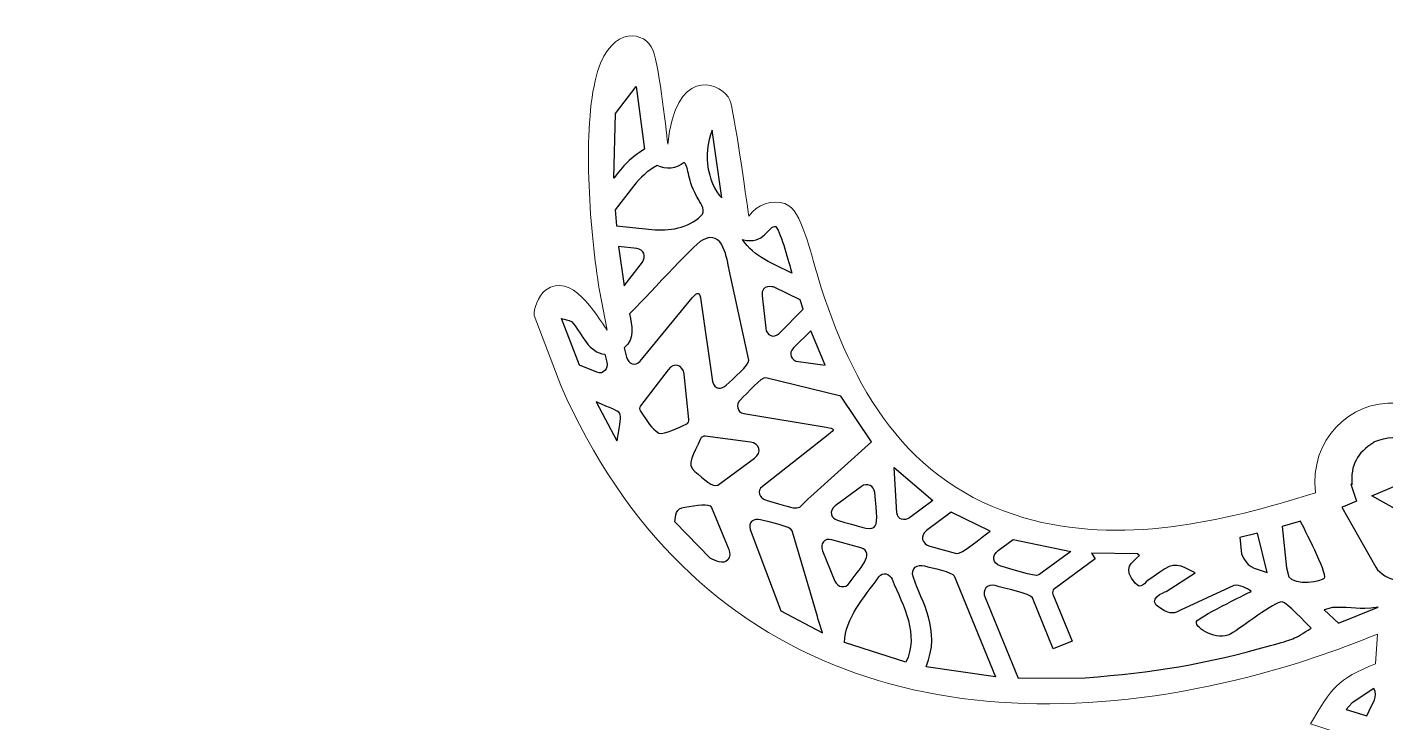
# Model space of a CAD drawing. Header units: centimetres. Extents: x -20 to -6.4, y 3.1 to 19.6.
# Drawn here: x -19.96 to -13.61, y 16.33 to 19.58 of the extents above; entities that cross this region are included whole.
import ezdxf

# ---------------------------------------------------------------- set-up
doc = ezdxf.new("R2010")
doc.units = ezdxf.units.CM
doc.header["$MEASUREMENT"] = 0
doc.layers.add('layer 1', color=7, linetype='Continuous')

msp = doc.modelspace()

# ---------------------------------------------------------------- linework, layer by layer
at = {"layer": 'layer 1', "color": 1, "lineweight": 9}
msp.add_open_spline([(-16.6372, 9.33466), (-16.8917, 9.57875), (-15.8594, 10.95794), (-15.84365, 10.96815), (-15.84365, 10.96815), (-15.84365, 10.96815), (-15.66168, 11.02669), (-15.66168, 11.02669), (-15.66168, 11.02669), (-14.97503, 11.28237), (-14.34317, 11.82591), (-13.88343, 12.38843), (-13.88343, 12.38843), (-13.70539, 12.60627), (-13.66276, 12.67584), (-13.36201, 12.69129), (-13.36201, 12.69129), (-13.16215, 12.70156), (-12.91121, 12.69092), (-12.69189, 12.69988), (-12.69189, 12.69988), (-12.2211, 12.71911), (-11.81925, 12.78065), (-11.40326, 13.00119), (-11.40326, 13.00119), (-11.40326, 13.00119), (-11.36113, 12.83589), (-11.36113, 12.83589), (-11.36113, 12.83589), (-11.18466, 12.89924), (-11.13487, 12.92668), (-10.97002, 13.03785), (-10.97002, 13.03785), (-10.80898, 13.14645), (-10.63168, 13.28639), (-10.47871, 13.4078), (-10.47871, 13.4078), (-10.37373, 13.34103), (-10.23522, 13.27119), (-10.115, 13.3671), (-10.115, 13.3671), (-10.02052, 13.44248), (-9.89948, 13.78597), (-9.8452, 13.91108), (-9.8452, 13.91108), (-9.77117, 14.08167), (-9.71157, 14.21591), (-9.60102, 14.36301), (-9.60102, 14.36301), (-9.49715, 14.13456), (-9.25132, 13.47704), (-9.62033, 13.33916), (-9.62033, 13.33916), (-9.62033, 13.33916), (-9.72407, 13.31056), (-9.72407, 13.31056), (-9.72407, 13.31056), (-9.72407, 13.31056), (-9.76021, 12.67255), (-9.76021, 12.67255), (-9.76021, 12.67255), (-9.57888, 12.69005), (-9.46102, 12.70468), (-9.30602, 12.81328), (-9.30602, 12.81328), (-8.86304, 13.12367), (-8.79593, 13.79696), (-8.83973, 14.28745), (-8.83973, 14.28745), (-8.88414, 14.78479), (-9.03637, 15.26624), (-9.22524, 15.72594), (-9.22524, 15.72594), (-9.25485, 15.798), (-9.3498, 15.8416), (-9.43915, 15.81849), (-9.43915, 15.81849), (-9.63312, 15.76832), (-9.86188, 15.44425), (-9.97138, 15.29305), (-9.97138, 15.29305), (-9.97138, 15.29305), (-10.07982, 15.3921), (-10.07982, 15.3921), (-10.07982, 15.3921), (-10.07982, 15.3921), (-9.9883, 15.39845), (-9.9883, 15.39845), (-9.9883, 15.39845), (-10.03646, 15.58745), (-10.05621, 15.63299), (-10.15134, 15.81644), (-10.15134, 15.81644), (-10.27769, 16.06006), (-10.49896, 16.1832), (-10.75654, 16.24412), (-10.75654, 16.24412), (-10.75654, 16.24412), (-11.02456, 16.29147), (-11.02456, 16.29147), (-11.02456, 16.29147), (-11.14422, 16.30677), (-11.1513, 16.30621), (-11.27779, 16.33938), (-11.27779, 16.33938), (-11.42765, 16.37868), (-11.5764, 16.42557), (-11.71643, 16.49222), (-11.71643, 16.49222), (-11.58764, 16.66313), (-11.62645, 16.81322), (-11.42104, 17.00673), (-11.42104, 17.00673), (-11.27279, 17.1464), (-11.18721, 17.20042), (-11.23433, 17.42858), (-11.23433, 17.42858), (-11.23433, 17.42858), (-11.28125, 17.72378), (-11.28125, 17.72378), (-11.28125, 17.72378), (-11.32441, 17.90642), (-11.44329, 17.96402), (-11.62526, 17.93273), (-11.62526, 17.93273), (-11.76343, 17.90896), (-11.88521, 17.80249), (-12.01914, 17.73171), (-12.01914, 17.73171), (-12.19409, 17.63925), (-12.36579, 17.58364), (-12.55342, 17.5249), (-12.55342, 17.5249), (-12.26075, 17.88243), (-11.9908, 18.31403), (-11.83277, 18.74992), (-11.83277, 18.74992), (-11.78506, 18.8815), (-11.65393, 19.25537), (-11.86162, 19.32987), (-11.86162, 19.32987), (-12.01035, 19.3832), (-12.12107, 19.17748), (-12.17985, 19.07226), (-12.17985, 19.07226), (-12.39262, 18.69138), (-12.55198, 18.33641), (-12.86181, 18.00914), (-12.86181, 18.00914), (-13.00071, 17.86242), (-13.11167, 17.77911), (-13.28322, 17.6768), (-13.28322, 17.6768), (-13.35659, 17.76237), (-13.4373, 17.81773), (-13.55612, 17.82399), (-13.55612, 17.82399), (-13.77679, 17.83563), (-13.96209, 17.65465), (-13.93555, 17.40521), (-13.93555, 17.40521), (-14.37042, 17.26683), (-14.84834, 17.15783), (-15.2995, 17.28844), (-15.2995, 17.28844), (-15.84988, 17.44777), (-16.10502, 17.89743), (-16.26247, 18.41263), (-16.26247, 18.41263), (-16.28689, 18.49254), (-16.33261, 18.70326), (-16.39846, 18.74768), (-16.39846, 18.74768), (-16.44736, 18.78066), (-16.52832, 18.76311), (-16.56993, 18.71947), (-16.56993, 18.71947), (-16.56993, 18.71947), (-16.58657, 18.69843), (-16.58657, 18.69843), (-16.58657, 18.69843), (-16.60002, 18.78449), (-16.65378, 19.19206), (-16.67576, 19.24246), (-16.67576, 19.24246), (-16.70915, 19.31904), (-16.90267, 19.4015), (-16.95702, 19.09695), (-16.95702, 19.09695), (-16.95702, 19.09695), (-16.96576, 19.03654), (-16.96576, 19.03654), (-16.96576, 19.03654), (-16.97583, 19.11513), (-17.0066, 19.43102), (-17.04281, 19.49165), (-17.04281, 19.49165), (-17.09041, 19.57136), (-17.24954, 19.58329), (-17.30565, 19.33225), (-17.30565, 19.33225), (-17.36433, 19.0697), (-17.32956, 18.61553), (-17.28533, 18.35175), (-17.28533, 18.35175), (-17.28533, 18.35175), (-17.24919, 18.16574), (-17.24919, 18.16574), (-17.24919, 18.16574), (-17.30124, 18.23922), (-17.41696, 18.44195), (-17.53761, 18.35298), (-17.53761, 18.35298), (-17.57412, 18.32605), (-17.59385, 18.26134), (-17.59135, 18.23484), (-17.59135, 18.23484), (-17.59135, 18.23484), (-17.46643, 17.90726), (-17.46643, 17.90726), (-17.46643, 17.90726), (-16.86414, 16.53369), (-15.60738, 16.19785), (-14.24471, 16.54411), (-14.24471, 16.54411), (-14.02737, 16.59934), (-13.85047, 16.66161), (-13.64389, 16.74421), (-13.64389, 16.74421), (-13.64389, 16.74421), (-13.65359, 16.60489), (-13.65359, 16.60489), (-13.65359, 16.60489), (-13.83561, 16.5323), (-13.85814, 16.49251), (-13.95784, 16.32455), (-13.95784, 16.32455), (-13.71888, 16.24311), (-13.56704, 16.18874), (-13.3169, 16.20023), (-13.3169, 16.20023), (-13.20305, 15.96763), (-12.83002, 15.67036), (-12.64121, 15.50719), (-12.64121, 15.50719), (-12.49134, 15.37767), (-12.24231, 15.17664), (-12.12528, 15.01422), (-12.12528, 15.01422), (-12.28004, 14.85764), (-12.67313, 14.7749), (-12.87474, 14.72736), (-12.87474, 14.72736), (-13.64406, 14.54596), (-14.58855, 14.37252), (-15.14757, 13.74212), (-15.14757, 13.74212), (-15.14757, 13.74212), (-15.22886, 13.64344), (-15.22886, 13.64344), (-15.22886, 13.64344), (-15.39193, 13.74867), (-15.62739, 13.90481), (-15.80137, 13.98001), (-15.80137, 13.98001), (-15.80137, 13.98001), (-15.89792, 14.01986), (-15.89792, 14.01986), (-15.89792, 14.01986), (-15.95386, 13.81005), (-16.00063, 13.60987), (-15.92797, 13.39165), (-15.92797, 13.39165), (-15.85576, 13.17483), (-15.6964, 13.03996), (-15.49442, 12.95028), (-15.49442, 12.95028), (-15.64179, 12.59634), (-15.62214, 11.87629), (-15.89432, 11.61155), (-15.89432, 11.61155), (-15.99493, 11.51368), (-16.10847, 11.50913), (-16.23823, 11.53917), (-16.23823, 11.53917), (-16.35559, 11.56636), (-16.45513, 11.4017), (-16.50929, 11.31735), (-16.50929, 11.31735), (-16.77318, 10.90638), (-17.01245, 10.45003), (-17.42027, 10.15958), (-17.42027, 10.15958), (-17.62591, 10.01313), (-17.76247, 9.98185), (-17.98329, 9.94225), (-17.98329, 9.94225), (-18.28987, 10.10098), (-18.59729, 10.27568), (-18.90466, 10.46599), (-18.90466, 10.46599), (-19.20207, 10.65102), (-19.59318, 10.55991), (-19.7782, 10.2625), (-19.7782, 10.2625), (-19.96323, 9.9651), (-19.87212, 9.57399), (-19.57471, 9.38896), (-19.57471, 9.38896), (-15.30037, 6.73541), (-11.02743, 6.79646), (-6.75578, 9.38648), (-6.75578, 9.38648), (-6.45701, 9.56739), (-6.36146, 9.95628), (-6.54237, 10.25506), (-6.54237, 10.25506), (-6.72327, 10.55384), (-7.11216, 10.64938), (-7.41094, 10.46848), (-7.41094, 10.46848), (-10.68667, 8.48324), (-13.61469, 8.25206), (-16.6372, 9.33466)], degree=3, knots=[0, 0, 0, 0, 0.0121951, 0.0121951, 0.0121951, 0.0121951, 0.0243902, 0.0243902, 0.0243902, 0.0243902, 0.0365854, 0.0365854, 0.0365854, 0.0365854, 0.0487805, 0.0487805, 0.0487805, 0.0487805, 0.0609756, 0.0609756, 0.0609756, 0.0609756, 0.0731707, 0.0731707, 0.0731707, 0.0731707, 0.0853659, 0.0853659, 0.0853659, 0.0853659, 0.097561, 0.097561, 0.097561, 0.097561, 0.1097561, 0.1097561, 0.1097561, 0.1097561, 0.1219512, 0.1219512, 0.1219512, 0.1219512, 0.1341463, 0.1341463, 0.1341463, 0.1341463, 0.1463415, 0.1463415, 0.1463415, 0.1463415, 0.1585366, 0.1585366, 0.1585366, 0.1585366, 0.1707317, 0.1707317, 0.1707317, 0.1707317, 0.1829268, 0.1829268, 0.1829268, 0.1829268, 0.195122, 0.195122, 0.195122, 0.195122, 0.2073171, 0.2073171, 0.2073171, 0.2073171, 0.2195122, 0.2195122, 0.2195122, 0.2195122, 0.2317073, 0.2317073, 0.2317073, 0.2317073, 0.2439024, 0.2439024, 0.2439024, 0.2439024, 0.2560976, 0.2560976, 0.2560976, 0.2560976, 0.2682927, 0.2682927, 0.2682927, 0.2682927, 0.2804878, 0.2804878, 0.2804878, 0.2804878, 0.2926829, 0.2926829, 0.2926829, 0.2926829, 0.304878, 0.304878, 0.304878, 0.304878, 0.3170732, 0.3170732, 0.3170732, 0.3170732, 0.3292683, 0.3292683, 0.3292683, 0.3292683, 0.3414634, 0.3414634, 0.3414634, 0.3414634, 0.3536585, 0.3536585, 0.3536585, 0.3536585, 0.3658537, 0.3658537, 0.3658537, 0.3658537, 0.3780488, 0.3780488, 0.3780488, 0.3780488, 0.3902439, 0.3902439, 0.3902439, 0.3902439, 0.402439, 0.402439, 0.402439, 0.402439, 0.4146341, 0.4146341, 0.4146341, 0.4146341, 0.4268293, 0.4268293, 0.4268293, 0.4268293, 0.4390244, 0.4390244, 0.4390244, 0.4390244, 0.4512195, 0.4512195, 0.4512195, 0.4512195, 0.4634146, 0.4634146, 0.4634146, 0.4634146, 0.4756098, 0.4756098, 0.4756098, 0.4756098, 0.4878049, 0.4878049, 0.4878049, 0.4878049, 0.5, 0.5, 0.5, 0.5, 0.5121951, 0.5121951, 0.5121951, 0.5121951, 0.5243902, 0.5243902, 0.5243902, 0.5243902, 0.5365854, 0.5365854, 0.5365854, 0.5365854, 0.5487805, 0.5487805, 0.5487805, 0.5487805, 0.5609756, 0.5609756, 0.5609756, 0.5609756, 0.5731707, 0.5731707, 0.5731707, 0.5731707, 0.5853659, 0.5853659, 0.5853659, 0.5853659, 0.597561, 0.597561, 0.597561, 0.597561, 0.6097561, 0.6097561, 0.6097561, 0.6097561, 0.6219512, 0.6219512, 0.6219512, 0.6219512, 0.6341463, 0.6341463, 0.6341463, 0.6341463, 0.6463415, 0.6463415, 0.6463415, 0.6463415, 0.6585366, 0.6585366, 0.6585366, 0.6585366, 0.6707317, 0.6707317, 0.6707317, 0.6707317, 0.6829268, 0.6829268, 0.6829268, 0.6829268, 0.695122, 0.695122, 0.695122, 0.695122, 0.7073171, 0.7073171, 0.7073171, 0.7073171, 0.7195122, 0.7195122, 0.7195122, 0.7195122, 0.7317073, 0.7317073, 0.7317073, 0.7317073, 0.7439024, 0.7439024, 0.7439024, 0.7439024, 0.7560976, 0.7560976, 0.7560976, 0.7560976, 0.7682927, 0.7682927, 0.7682927, 0.7682927, 0.7804878, 0.7804878, 0.7804878, 0.7804878, 0.7926829, 0.7926829, 0.7926829, 0.7926829, 0.804878, 0.804878, 0.804878, 0.804878, 0.8170732, 0.8170732, 0.8170732, 0.8170732, 0.8292683, 0.8292683, 0.8292683, 0.8292683, 0.8414634, 0.8414634, 0.8414634, 0.8414634, 0.8536585, 0.8536585, 0.8536585, 0.8536585, 0.8658537, 0.8658537, 0.8658537, 0.8658537, 0.8780488, 0.8780488, 0.8780488, 0.8780488, 0.8902439, 0.8902439, 0.8902439, 0.8902439, 0.902439, 0.902439, 0.902439, 0.902439, 0.9146341, 0.9146341, 0.9146341, 0.9146341, 0.9268293, 0.9268293, 0.9268293, 0.9268293, 0.9390244, 0.9390244, 0.9390244, 0.9390244, 0.9512195, 0.9512195, 0.9512195, 0.9512195, 0.9634146, 0.9634146, 0.9634146, 0.9634146, 0.9756098, 0.9756098, 0.9756098, 0.9756098, 1, 1, 1, 1], dxfattribs=at)
at = {"layer": 'layer 1', "color": 250}
for points, knots in [([(-17.21885, 18.87628), (-17.1755, 18.93247), (-17.1383, 18.97505), (-17.07468, 19.01179), (-17.07468, 19.01179), (-17.07468, 19.01179), (-17.11305, 19.30594), (-17.11305, 19.30594), (-17.11305, 19.30594), (-17.11305, 19.30594), (-17.21038, 19.17985), (-17.21038, 19.17985), (-17.21038, 19.17985), (-17.21038, 19.17985), (-17.21885, 18.87628), (-17.21885, 18.87628)], [0, 0, 0, 0, 0.2, 0.2, 0.2, 0.2, 0.4, 0.4, 0.4, 0.4, 0.6, 0.6, 0.6, 0.6, 1, 1, 1, 1]), ([(-16.71327, 18.7856), (-16.74714, 18.81051), (-16.7721, 18.89472), (-16.77657, 18.91907), (-16.77657, 18.91907), (-16.78774, 18.98002), (-16.77956, 19.04376), (-16.7584, 19.10172), (-16.7584, 19.10172), (-16.7584, 19.10172), (-16.71327, 18.7856), (-16.71327, 18.7856)], [0, 0, 0, 0, 0.25, 0.25, 0.25, 0.25, 0.5, 0.5, 0.5, 0.5, 1, 1, 1, 1]), ([(-17.21209, 18.72894), (-17.21209, 18.72894), (-17.12629, 18.84023), (-17.12629, 18.84023), (-17.12629, 18.84023), (-17.12629, 18.84023), (-17.12626, 18.8401), (-17.12626, 18.8401), (-17.12626, 18.8401), (-17.08932, 18.88156), (-17.06846, 18.90825), (-17.01484, 18.93561), (-17.01484, 18.93561), (-16.97444, 18.91537), (-16.92352, 18.92095), (-16.88952, 18.95035), (-16.88952, 18.95035), (-16.86203, 18.92204), (-16.88, 18.8723), (-16.82102, 18.77512), (-16.82102, 18.77512), (-16.81079, 18.75826), (-16.78459, 18.71966), (-16.81043, 18.70059), (-16.81043, 18.70059), (-16.87036, 18.64304), (-16.95996, 18.62839), (-17.03975, 18.63644), (-17.03975, 18.63644), (-17.03975, 18.63644), (-17.20509, 18.65323), (-17.20509, 18.65323), (-17.20509, 18.65323), (-17.20509, 18.65323), (-17.21209, 18.72894), (-17.21209, 18.72894)], [0, 0, 0, 0, 0.1, 0.1, 0.1, 0.1, 0.2, 0.2, 0.2, 0.2, 0.3, 0.3, 0.3, 0.3, 0.4, 0.4, 0.4, 0.4, 0.5, 0.5, 0.5, 0.5, 0.6, 0.6, 0.6, 0.6, 0.7, 0.7, 0.7, 0.7, 0.8, 0.8, 0.8, 0.8, 1, 1, 1, 1]), ([(-17.14496, 18.24217), (-17.07904, 18.30292), (-16.84708, 18.56472), (-16.80394, 18.58756), (-16.80394, 18.58756), (-16.70392, 18.64053), (-16.68815, 18.49335), (-16.67874, 18.44748), (-16.67874, 18.44748), (-16.67874, 18.44748), (-16.58707, 18.02491), (-16.58707, 18.02491), (-16.58707, 18.02491), (-16.58217, 18.00402), (-16.66072, 17.93905), (-16.69242, 17.9083), (-16.69242, 17.9083), (-16.71166, 17.88963), (-16.7484, 17.886), (-16.75629, 17.92578), (-16.75629, 17.92578), (-16.75629, 17.92578), (-16.81045, 18.30543), (-16.81045, 18.30543), (-16.81045, 18.30543), (-16.81617, 18.34543), (-16.8238, 18.34861), (-16.85124, 18.31663), (-16.85124, 18.31663), (-16.85124, 18.31663), (-17.09525, 18.02082), (-17.09525, 18.02082), (-17.09525, 18.02082), (-17.1177, 17.99394), (-17.15075, 18.009), (-17.1588, 18.03936), (-17.1588, 18.03936), (-17.1588, 18.03936), (-17.16976, 18.08237), (-17.16976, 18.08237), (-17.16976, 18.08237), (-17.11625, 18.13055), (-17.13389, 18.18519), (-17.14496, 18.24217)], [0, 0, 0, 0, 0.0833333, 0.0833333, 0.0833333, 0.0833333, 0.1666667, 0.1666667, 0.1666667, 0.1666667, 0.25, 0.25, 0.25, 0.25, 0.3333333, 0.3333333, 0.3333333, 0.3333333, 0.4166667, 0.4166667, 0.4166667, 0.4166667, 0.5, 0.5, 0.5, 0.5, 0.5833333, 0.5833333, 0.5833333, 0.5833333, 0.6666667, 0.6666667, 0.6666667, 0.6666667, 0.75, 0.75, 0.75, 0.75, 0.8333333, 0.8333333, 0.8333333, 0.8333333, 1, 1, 1, 1]), ([(-16.61548, 18.58978), (-16.56116, 18.5076), (-16.47012, 18.47378), (-16.38481, 18.43289), (-16.38481, 18.43289), (-16.39927, 18.48202), (-16.43423, 18.61379), (-16.45977, 18.65153), (-16.45977, 18.65153), (-16.4959, 18.65702), (-16.51224, 18.5616), (-16.61548, 18.58978)], [0, 0, 0, 0, 0.25, 0.25, 0.25, 0.25, 0.5, 0.5, 0.5, 0.5, 1, 1, 1, 1]), ([(-17.19623, 18.55644), (-17.19623, 18.55644), (-17.11073, 18.54778), (-17.11073, 18.54778), (-17.11073, 18.54778), (-17.07831, 18.54444), (-17.06482, 18.50966), (-17.08427, 18.48427), (-17.08427, 18.48427), (-17.08427, 18.48427), (-17.17029, 18.37277), (-17.17029, 18.37277), (-17.17029, 18.37277), (-17.17029, 18.37277), (-17.19623, 18.55644), (-17.19623, 18.55644)], [0, 0, 0, 0, 0.2, 0.2, 0.2, 0.2, 0.4, 0.4, 0.4, 0.4, 0.6, 0.6, 0.6, 0.6, 1, 1, 1, 1]), ([(-16.33252, 18.26468), (-16.33252, 18.26468), (-16.44389, 18.15086), (-16.44389, 18.15086), (-16.44389, 18.15086), (-16.47004, 18.12571), (-16.50372, 18.13929), (-16.50751, 18.17498), (-16.50751, 18.17498), (-16.50751, 18.17498), (-16.52424, 18.32691), (-16.52424, 18.32691), (-16.52424, 18.32691), (-16.53054, 18.38583), (-16.46858, 18.36729), (-16.46837, 18.36727), (-16.46837, 18.36727), (-16.46837, 18.36727), (-16.34616, 18.30717), (-16.34616, 18.30717), (-16.34616, 18.30717), (-16.34616, 18.30717), (-16.33252, 18.26468), (-16.33252, 18.26468)], [0, 0, 0, 0, 0.1428571, 0.1428571, 0.1428571, 0.1428571, 0.2857143, 0.2857143, 0.2857143, 0.2857143, 0.4285714, 0.4285714, 0.4285714, 0.4285714, 0.5714286, 0.5714286, 0.5714286, 0.5714286, 0.7142857, 0.7142857, 0.7142857, 0.7142857, 1, 1, 1, 1]), ([(-17.41587, 18.20665), (-17.43137, 18.21148), (-17.44691, 18.21614), (-17.46248, 18.22076), (-17.46248, 18.22076), (-17.46248, 18.22076), (-17.37867, 18.00157), (-17.37867, 18.00157), (-17.37867, 18.00157), (-17.37867, 18.00157), (-17.29799, 17.96916), (-17.29799, 17.96916), (-17.29799, 17.96916), (-17.26636, 17.95635), (-17.24372, 17.98629), (-17.25105, 18.01584), (-17.25105, 18.01584), (-17.25105, 18.01584), (-17.26059, 18.0533), (-17.26059, 18.0533), (-17.26059, 18.0533), (-17.33694, 18.06234), (-17.3606, 18.13983), (-17.41587, 18.20665)], [0, 0, 0, 0, 0.1428571, 0.1428571, 0.1428571, 0.1428571, 0.2857143, 0.2857143, 0.2857143, 0.2857143, 0.4285714, 0.4285714, 0.4285714, 0.4285714, 0.5714286, 0.5714286, 0.5714286, 0.5714286, 0.7142857, 0.7142857, 0.7142857, 0.7142857, 1, 1, 1, 1]), ([(-16.22861, 18.00159), (-16.22861, 18.00159), (-16.35473, 18.01857), (-16.35473, 18.01857), (-16.35473, 18.01857), (-16.38874, 18.02266), (-16.40283, 18.05786), (-16.37723, 18.08262), (-16.37723, 18.08262), (-16.37723, 18.08262), (-16.29584, 18.16215), (-16.29584, 18.16215), (-16.29584, 18.16215), (-16.29584, 18.16215), (-16.22861, 18.00159), (-16.22861, 18.00159)], [0, 0, 0, 0, 0.2, 0.2, 0.2, 0.2, 0.4, 0.4, 0.4, 0.4, 0.6, 0.6, 0.6, 0.6, 1, 1, 1, 1]), ([(-17.09347, 17.81182), (-17.09347, 17.81182), (-16.96386, 17.98067), (-16.96386, 17.98067), (-16.96386, 17.98067), (-16.9363, 18.01662), (-16.89414, 18.00464), (-16.88931, 17.95976), (-16.88931, 17.95976), (-16.88931, 17.95976), (-16.86659, 17.74802), (-16.86659, 17.74802), (-16.86659, 17.74802), (-16.86556, 17.73877), (-16.8709, 17.72979), (-16.87965, 17.72608), (-16.87965, 17.72608), (-16.91312, 17.71206), (-16.98111, 17.67653), (-17.00679, 17.684), (-17.00679, 17.684), (-17.00679, 17.684), (-17.00675, 17.68388), (-17.00675, 17.68388), (-17.00675, 17.68388), (-17.00692, 17.68397), (-17.00692, 17.68397), (-17.00708, 17.68393), (-17.00708, 17.68393), (-17.04386, 17.70577), (-17.05788, 17.73632), (-17.09387, 17.78633), (-17.09387, 17.78633), (-17.09934, 17.79404), (-17.09919, 17.80434), (-17.09347, 17.81182)], [0, 0, 0, 0, 0.1, 0.1, 0.1, 0.1, 0.2, 0.2, 0.2, 0.2, 0.3, 0.3, 0.3, 0.3, 0.4, 0.4, 0.4, 0.4, 0.5, 0.5, 0.5, 0.5, 0.6, 0.6, 0.6, 0.6, 0.7, 0.7, 0.7, 0.7, 0.8, 0.8, 0.8, 0.8, 1, 1, 1, 1]), ([(-16.0122, 17.64299), (-16.0122, 17.64299), (-16.29668, 17.38773), (-16.29668, 17.38773), (-16.29668, 17.38773), (-16.37377, 17.31846), (-16.32212, 17.31905), (-16.50602, 17.37073), (-16.50602, 17.37073), (-16.53638, 17.37926), (-16.55055, 17.41305), (-16.52307, 17.43472), (-16.52307, 17.43472), (-16.52307, 17.43472), (-16.52304, 17.43458), (-16.52304, 17.43458), (-16.52304, 17.43458), (-16.52304, 17.43458), (-16.21566, 17.67585), (-16.21566, 17.67585), (-16.21566, 17.67585), (-16.18068, 17.70331), (-16.18297, 17.70433), (-16.22413, 17.71127), (-16.22413, 17.71127), (-16.22413, 17.71127), (-16.61014, 17.77583), (-16.61014, 17.77583), (-16.61014, 17.77583), (-16.64323, 17.78132), (-16.64775, 17.81871), (-16.62578, 17.84004), (-16.62578, 17.84004), (-16.5934, 17.87157), (-16.52735, 17.94837), (-16.50669, 17.94256), (-16.50669, 17.94256), (-16.50669, 17.94256), (-16.1552, 17.85743), (-16.1552, 17.85743), (-16.1552, 17.85743), (-16.1552, 17.85743), (-16.0122, 17.64299), (-16.0122, 17.64299)], [0, 0, 0, 0, 0.0833333, 0.0833333, 0.0833333, 0.0833333, 0.1666667, 0.1666667, 0.1666667, 0.1666667, 0.25, 0.25, 0.25, 0.25, 0.3333333, 0.3333333, 0.3333333, 0.3333333, 0.4166667, 0.4166667, 0.4166667, 0.4166667, 0.5, 0.5, 0.5, 0.5, 0.5833333, 0.5833333, 0.5833333, 0.5833333, 0.6666667, 0.6666667, 0.6666667, 0.6666667, 0.75, 0.75, 0.75, 0.75, 0.8333333, 0.8333333, 0.8333333, 0.8333333, 1, 1, 1, 1]), ([(-17.30112, 17.8298), (-17.15972, 17.76713), (-17.18115, 17.8053), (-17.20054, 17.65988), (-17.20054, 17.65988), (-17.20107, 17.65596), (-17.20203, 17.65206), (-17.20342, 17.6483), (-17.20342, 17.6483), (-17.20342, 17.6483), (-17.30112, 17.8298), (-17.30112, 17.8298)], [0, 0, 0, 0, 0.25, 0.25, 0.25, 0.25, 0.5, 0.5, 0.5, 0.5, 1, 1, 1, 1]), ([(-16.57908, 17.64192), (-16.53441, 17.63599), (-16.52364, 17.59361), (-16.55999, 17.56701), (-16.55999, 17.56701), (-16.55999, 17.56701), (-16.73186, 17.44136), (-16.73186, 17.44136), (-16.73186, 17.44136), (-16.75332, 17.42591), (-16.79619, 17.47155), (-16.83969, 17.50483), (-16.83969, 17.50483), (-16.88235, 17.53747), (-16.84346, 17.58661), (-16.81239, 17.65729), (-16.81239, 17.65729), (-16.8086, 17.66602), (-16.79963, 17.67109), (-16.79022, 17.66983), (-16.79022, 17.66983), (-16.79022, 17.66983), (-16.57908, 17.64192), (-16.57908, 17.64192)], [0, 0, 0, 0, 0.1428571, 0.1428571, 0.1428571, 0.1428571, 0.2857143, 0.2857143, 0.2857143, 0.2857143, 0.4285714, 0.4285714, 0.4285714, 0.4285714, 0.5714286, 0.5714286, 0.5714286, 0.5714286, 0.7142857, 0.7142857, 0.7142857, 0.7142857, 1, 1, 1, 1]), ([(-13.79687, 17.34276), (-13.79687, 17.34276), (-13.74267, 17.36529), (-13.74267, 17.36529), (-13.74267, 17.36529), (-13.74267, 17.36529), (-13.76894, 17.44488), (-13.76894, 17.44488), (-13.76894, 17.44488), (-13.76894, 17.44488), (-13.76466, 17.4426), (-13.76466, 17.4426), (-13.76466, 17.4426), (-13.77053, 17.53531), (-13.74111, 17.59191), (-13.66165, 17.64019), (-13.66165, 17.64019), (-13.66165, 17.64019), (-13.66312, 17.64109), (-13.66312, 17.64109), (-13.66312, 17.64109), (-13.60094, 17.66466), (-13.54559, 17.67379), (-13.48055, 17.63808), (-13.48055, 17.63808), (-13.43058, 17.61064), (-13.4016, 17.56709), (-13.3843, 17.51428), (-13.3843, 17.51428), (-13.3843, 17.51428), (-13.3691, 17.5206), (-13.3691, 17.5206), (-13.3691, 17.5206), (-13.3691, 17.5206), (-13.37778, 17.49078), (-13.37778, 17.49078), (-13.37778, 17.49078), (-13.37778, 17.49078), (-13.41133, 17.49971), (-13.41133, 17.49971), (-13.41133, 17.49971), (-13.41133, 17.49971), (-13.39859, 17.50534), (-13.39859, 17.50534), (-13.39859, 17.50534), (-13.39859, 17.50534), (-13.67115, 17.39077), (-13.67115, 17.39077), (-13.67115, 17.39077), (-13.67115, 17.39077), (-13.43111, 17.25684), (-13.43111, 17.25684), (-13.43111, 17.25684), (-13.43111, 17.25684), (-13.42319, 17.21786), (-13.42319, 17.21786), (-13.42319, 17.21786), (-13.42727, 17.18977), (-13.4509, 17.02512), (-13.46918, 17.00901), (-13.46918, 17.00901), (-13.50231, 16.97984), (-13.6088, 16.98935), (-13.65296, 17.05722), (-13.65296, 17.05722), (-13.65296, 17.05722), (-13.81115, 17.33762), (-13.81115, 17.33762), (-13.81115, 17.33762), (-13.81115, 17.33762), (-13.79687, 17.34276), (-13.79687, 17.34276)], [0, 0, 0, 0, 0.0526316, 0.0526316, 0.0526316, 0.0526316, 0.1052632, 0.1052632, 0.1052632, 0.1052632, 0.1578947, 0.1578947, 0.1578947, 0.1578947, 0.2105263, 0.2105263, 0.2105263, 0.2105263, 0.2631579, 0.2631579, 0.2631579, 0.2631579, 0.3157895, 0.3157895, 0.3157895, 0.3157895, 0.3684211, 0.3684211, 0.3684211, 0.3684211, 0.4210526, 0.4210526, 0.4210526, 0.4210526, 0.4736842, 0.4736842, 0.4736842, 0.4736842, 0.5263158, 0.5263158, 0.5263158, 0.5263158, 0.5789474, 0.5789474, 0.5789474, 0.5789474, 0.6315789, 0.6315789, 0.6315789, 0.6315789, 0.6842105, 0.6842105, 0.6842105, 0.6842105, 0.7368421, 0.7368421, 0.7368421, 0.7368421, 0.7894737, 0.7894737, 0.7894737, 0.7894737, 0.8421053, 0.8421053, 0.8421053, 0.8421053, 0.8947368, 0.8947368, 0.8947368, 0.8947368, 1, 1, 1, 1]), ([(-15.90707, 17.5238), (-15.90707, 17.5238), (-15.89362, 17.31059), (-15.89362, 17.31059), (-15.89362, 17.31059), (-15.89127, 17.27893), (-15.85775, 17.27164), (-15.83509, 17.28812), (-15.83509, 17.28812), (-15.83509, 17.28812), (-15.72471, 17.36913), (-15.72471, 17.36913), (-15.72471, 17.36913), (-15.72471, 17.36913), (-15.90707, 17.5238), (-15.90707, 17.5238)], [0, 0, 0, 0, 0.2, 0.2, 0.2, 0.2, 0.4, 0.4, 0.4, 0.4, 0.6, 0.6, 0.6, 0.6, 1, 1, 1, 1]), ([(-16.20014, 17.30304), (-16.20365, 17.31682), (-16.19798, 17.33262), (-16.18271, 17.344), (-16.18271, 17.344), (-16.18271, 17.344), (-16.05952, 17.43435), (-16.05952, 17.43435), (-16.05952, 17.43435), (-16.03306, 17.45366), (-15.99988, 17.43871), (-15.99667, 17.40637), (-15.99667, 17.40637), (-15.97853, 17.19999), (-15.97078, 17.22007), (-16.17177, 17.27684), (-16.17177, 17.27684), (-16.18755, 17.28133), (-16.19719, 17.29147), (-16.20014, 17.30304)], [0, 0, 0, 0, 0.1666667, 0.1666667, 0.1666667, 0.1666667, 0.3333333, 0.3333333, 0.3333333, 0.3333333, 0.5, 0.5, 0.5, 0.5, 0.6666667, 0.6666667, 0.6666667, 0.6666667, 1, 1, 1, 1]), ([(-16.76712, 17.09936), (-16.74216, 17.08833), (-16.70763, 17.06735), (-16.68485, 17.0906), (-16.68485, 17.0906), (-16.67257, 17.10401), (-16.67345, 17.12359), (-16.67996, 17.13939), (-16.67996, 17.13939), (-16.67996, 17.13939), (-16.76149, 17.33611), (-16.76149, 17.33611), (-16.76149, 17.33611), (-16.77158, 17.36072), (-16.83095, 17.34363), (-16.88651, 17.33801), (-16.88651, 17.33801), (-16.92879, 17.33374), (-16.92904, 17.29691), (-16.93268, 17.26911), (-16.93268, 17.26911), (-16.93268, 17.26911), (-16.76712, 17.09936), (-16.76712, 17.09936)], [0, 0, 0, 0, 0.1428571, 0.1428571, 0.1428571, 0.1428571, 0.2857143, 0.2857143, 0.2857143, 0.2857143, 0.4285714, 0.4285714, 0.4285714, 0.4285714, 0.5714286, 0.5714286, 0.5714286, 0.5714286, 0.7142857, 0.7142857, 0.7142857, 0.7142857, 1, 1, 1, 1]), ([(-15.45783, 17.22492), (-15.49205, 17.19981), (-15.59457, 17.11475), (-15.6142, 17.12025), (-15.6142, 17.12025), (-15.6142, 17.12025), (-15.73921, 17.15541), (-15.73921, 17.15541), (-15.73921, 17.15541), (-15.77649, 17.166), (-15.78719, 17.20508), (-15.75466, 17.22879), (-15.75466, 17.22879), (-15.75466, 17.22879), (-15.639, 17.31389), (-15.639, 17.31389), (-15.639, 17.31389), (-15.639, 17.31389), (-15.45783, 17.22492), (-15.45783, 17.22492)], [0, 0, 0, 0, 0.1666667, 0.1666667, 0.1666667, 0.1666667, 0.3333333, 0.3333333, 0.3333333, 0.3333333, 0.5, 0.5, 0.5, 0.5, 0.6666667, 0.6666667, 0.6666667, 0.6666667, 1, 1, 1, 1]), ([(-16.43723, 16.8528), (-16.43723, 16.8528), (-16.57964, 17.23314), (-16.57964, 17.23314), (-16.57964, 17.23314), (-16.59177, 17.26568), (-16.56252, 17.28738), (-16.5319, 17.27889), (-16.5319, 17.27889), (-16.48909, 17.26694), (-16.38916, 17.2477), (-16.38345, 17.22698), (-16.38345, 17.22698), (-16.38345, 17.22698), (-16.26583, 16.82664), (-16.26583, 16.82664), (-16.26583, 16.82664), (-16.25872, 16.80135), (-16.24867, 16.77558), (-16.24182, 16.74942), (-16.24182, 16.74942), (-16.24182, 16.74942), (-16.43723, 16.8528), (-16.43723, 16.8528)], [0, 0, 0, 0, 0.1428571, 0.1428571, 0.1428571, 0.1428571, 0.2857143, 0.2857143, 0.2857143, 0.2857143, 0.4285714, 0.4285714, 0.4285714, 0.4285714, 0.5714286, 0.5714286, 0.5714286, 0.5714286, 0.7142857, 0.7142857, 0.7142857, 0.7142857, 1, 1, 1, 1]), ([(-14.07116, 17.05387), (-14.07116, 17.05387), (-14.09153, 17.24695), (-14.09153, 17.24695), (-14.09153, 17.24695), (-14.09153, 17.24695), (-14.00546, 17.27255), (-14.00546, 17.27255), (-14.00546, 17.27255), (-13.99097, 17.24215), (-13.87893, 17.0293), (-13.89283, 17.00592), (-13.89283, 17.00592), (-13.90167, 16.99105), (-14.03288, 16.96926), (-14.05966, 17.01154), (-14.05966, 17.01154), (-14.05966, 17.01154), (-14.07116, 17.05387), (-14.07116, 17.05387)], [0, 0, 0, 0, 0.1666667, 0.1666667, 0.1666667, 0.1666667, 0.3333333, 0.3333333, 0.3333333, 0.3333333, 0.5, 0.5, 0.5, 0.5, 0.6666667, 0.6666667, 0.6666667, 0.6666667, 1, 1, 1, 1]), ([(-16.06226, 17.14707), (-15.99034, 17.12644), (-16.07226, 17.04323), (-16.11543, 16.98334), (-16.11543, 16.98334), (-16.13527, 16.95586), (-16.17065, 16.96121), (-16.1837, 16.99221), (-16.1837, 16.99221), (-16.1837, 16.99221), (-16.24185, 17.13344), (-16.24185, 17.13344), (-16.24185, 17.13344), (-16.25501, 17.16568), (-16.23248, 17.19497), (-16.19751, 17.18506), (-16.19751, 17.18506), (-16.19751, 17.18506), (-16.06226, 17.14707), (-16.06226, 17.14707)], [0, 0, 0, 0, 0.1666667, 0.1666667, 0.1666667, 0.1666667, 0.3333333, 0.3333333, 0.3333333, 0.3333333, 0.5, 0.5, 0.5, 0.5, 0.6666667, 0.6666667, 0.6666667, 0.6666667, 1, 1, 1, 1]), ([(-15.34897, 17.18644), (-15.34897, 17.18644), (-15.41944, 17.13469), (-15.41944, 17.13469), (-15.41944, 17.13469), (-15.45082, 17.1116), (-15.44619, 17.07331), (-15.40776, 17.06228), (-15.40776, 17.06228), (-15.36798, 17.051), (-15.24577, 17.00879), (-15.22955, 17.02085), (-15.22955, 17.02085), (-15.22955, 17.02085), (-15.07963, 17.13078), (-15.07963, 17.13078), (-15.07963, 17.13078), (-15.07963, 17.13078), (-15.34897, 17.18644), (-15.34897, 17.18644)], [0, 0, 0, 0, 0.1666667, 0.1666667, 0.1666667, 0.1666667, 0.3333333, 0.3333333, 0.3333333, 0.3333333, 0.5, 0.5, 0.5, 0.5, 0.6666667, 0.6666667, 0.6666667, 0.6666667, 1, 1, 1, 1]), ([(-14.28036, 17.11999), (-14.28036, 17.11999), (-14.2895, 17.19599), (-14.2895, 17.19599), (-14.2895, 17.19599), (-14.2895, 17.19599), (-14.2057, 17.216), (-14.2057, 17.216), (-14.2057, 17.216), (-14.2057, 17.216), (-14.16083, 17.03215), (-14.16083, 17.03215), (-14.16083, 17.03215), (-14.22557, 17.05211), (-14.25773, 17.05766), (-14.28036, 17.11999)], [0, 0, 0, 0, 0.2, 0.2, 0.2, 0.2, 0.4, 0.4, 0.4, 0.4, 0.6, 0.6, 0.6, 0.6, 1, 1, 1, 1]), ([(-15.01246, 16.53969), (-15.01246, 16.53969), (-15.32585, 16.53714), (-15.32585, 16.53714), (-15.32585, 16.53714), (-15.32585, 16.53714), (-15.48123, 16.91492), (-15.48123, 16.91492), (-15.48123, 16.91492), (-15.4961, 16.95089), (-15.47134, 16.98094), (-15.43348, 16.97049), (-15.43348, 16.97049), (-15.39296, 16.95923), (-15.26743, 16.93219), (-15.25978, 16.91327), (-15.25978, 16.91327), (-15.25978, 16.91327), (-15.16155, 16.6746), (-15.16155, 16.6746), (-15.16155, 16.6746), (-15.16155, 16.6746), (-15.07343, 16.71098), (-15.07343, 16.71098), (-15.07343, 16.71098), (-15.07343, 16.71098), (-15.16387, 16.93065), (-15.16387, 16.93065), (-15.16387, 16.93065), (-15.1675, 16.93971), (-15.16462, 16.95027), (-15.15669, 16.95596), (-15.15669, 16.95596), (-15.15669, 16.95596), (-14.96505, 17.0966), (-14.96505, 17.0966), (-14.96505, 17.0966), (-14.96505, 17.0966), (-14.98352, 17.12178), (-14.98352, 17.12178), (-14.98352, 17.12178), (-14.98352, 17.12178), (-14.76637, 17.1195), (-14.76637, 17.1195), (-14.76637, 17.1195), (-14.76405, 17.11953), (-14.7605, 17.11112), (-14.7582, 17.11129), (-14.7582, 17.11129), (-14.7947, 17.0789), (-14.83994, 17.05273), (-14.77812, 16.98156), (-14.77812, 16.98156), (-14.75015, 16.94935), (-14.73824, 16.9839), (-14.70589, 17.00446), (-14.70589, 17.00446), (-14.70589, 17.00446), (-14.66273, 17.03351), (-14.66273, 17.03351), (-14.66273, 17.03351), (-14.59911, 17.0856), (-14.56741, 17.06738), (-14.49831, 17.03023), (-14.49831, 17.03023), (-14.49831, 17.03023), (-14.63431, 16.94328), (-14.63431, 16.94328), (-14.63431, 16.94328), (-14.6396, 16.94036), (-14.73451, 16.90772), (-14.65866, 16.86316), (-14.65866, 16.86316), (-14.60625, 16.83237), (-14.59615, 16.84157), (-14.56593, 16.856), (-14.56593, 16.856), (-14.56593, 16.856), (-14.31752, 16.97192), (-14.31752, 16.97192), (-14.31752, 16.97192), (-14.28558, 16.97517), (-14.25915, 16.95824), (-14.23507, 16.94443), (-14.23507, 16.94443), (-14.26117, 16.93059), (-14.48947, 16.81754), (-14.4921, 16.80298), (-14.4921, 16.80298), (-14.4985, 16.76763), (-14.39221, 16.7122), (-14.33316, 16.74398), (-14.33316, 16.74398), (-14.27728, 16.77406), (-14.12732, 16.89839), (-14.09146, 16.89429), (-14.09146, 16.89429), (-14.06819, 16.89162), (-13.98236, 16.79869), (-13.95454, 16.77197), (-13.95454, 16.77197), (-14.0391, 16.71598), (-14.03695, 16.72153), (-14.14552, 16.69043), (-14.14552, 16.69043), (-14.45575, 16.60155), (-14.69155, 16.5651), (-15.01246, 16.53969)], [0, 0, 0, 0, 0.0357143, 0.0357143, 0.0357143, 0.0357143, 0.0714286, 0.0714286, 0.0714286, 0.0714286, 0.1071429, 0.1071429, 0.1071429, 0.1071429, 0.1428571, 0.1428571, 0.1428571, 0.1428571, 0.1785714, 0.1785714, 0.1785714, 0.1785714, 0.2142857, 0.2142857, 0.2142857, 0.2142857, 0.25, 0.25, 0.25, 0.25, 0.2857143, 0.2857143, 0.2857143, 0.2857143, 0.3214286, 0.3214286, 0.3214286, 0.3214286, 0.3571429, 0.3571429, 0.3571429, 0.3571429, 0.3928571, 0.3928571, 0.3928571, 0.3928571, 0.4285714, 0.4285714, 0.4285714, 0.4285714, 0.4642857, 0.4642857, 0.4642857, 0.4642857, 0.5, 0.5, 0.5, 0.5, 0.5357143, 0.5357143, 0.5357143, 0.5357143, 0.5714286, 0.5714286, 0.5714286, 0.5714286, 0.6071429, 0.6071429, 0.6071429, 0.6071429, 0.6428571, 0.6428571, 0.6428571, 0.6428571, 0.6785714, 0.6785714, 0.6785714, 0.6785714, 0.7142857, 0.7142857, 0.7142857, 0.7142857, 0.75, 0.75, 0.75, 0.75, 0.7857143, 0.7857143, 0.7857143, 0.7857143, 0.8214286, 0.8214286, 0.8214286, 0.8214286, 0.8571429, 0.8571429, 0.8571429, 0.8571429, 0.8928571, 0.8928571, 0.8928571, 0.8928571, 0.9285714, 0.9285714, 0.9285714, 0.9285714, 1, 1, 1, 1]), ([(-15.43148, 16.54338), (-15.43148, 16.54338), (-15.62592, 17.01607), (-15.62592, 17.01607), (-15.62592, 17.01607), (-15.63353, 17.03422), (-15.72723, 17.05304), (-15.76492, 17.06365), (-15.76492, 17.06365), (-15.76492, 17.06365), (-15.76488, 17.06352), (-15.76488, 17.06352), (-15.76488, 17.06352), (-15.79574, 17.07211), (-15.83159, 17.05484), (-15.81642, 17.00904), (-15.81642, 17.00904), (-15.77854, 16.89466), (-15.68498, 16.76593), (-15.75671, 16.59041), (-15.75671, 16.59041), (-15.75671, 16.59041), (-15.43148, 16.54338), (-15.43148, 16.54338)], [0, 0, 0, 0, 0.1428571, 0.1428571, 0.1428571, 0.1428571, 0.2857143, 0.2857143, 0.2857143, 0.2857143, 0.4285714, 0.4285714, 0.4285714, 0.4285714, 0.5714286, 0.5714286, 0.5714286, 0.5714286, 0.7142857, 0.7142857, 0.7142857, 0.7142857, 1, 1, 1, 1]), ([(-15.85152, 16.61231), (-15.78789, 16.74072), (-15.86289, 16.87353), (-15.91591, 17.00029), (-15.91591, 17.00029), (-15.92684, 17.02597), (-15.95903, 17.03769), (-15.97773, 17.01152), (-15.97773, 17.01152), (-16.04858, 16.91273), (-16.13507, 16.8201), (-16.13896, 16.70475), (-16.13896, 16.70475), (-16.13896, 16.70475), (-15.85152, 16.61231), (-15.85152, 16.61231)], [0, 0, 0, 0, 0.2, 0.2, 0.2, 0.2, 0.4, 0.4, 0.4, 0.4, 0.6, 0.6, 0.6, 0.6, 1, 1, 1, 1]), ([(-13.85583, 16.86775), (-13.74768, 16.87397), (-13.74421, 16.85405), (-13.64199, 16.86992), (-13.64199, 16.86992), (-13.64199, 16.86992), (-13.82693, 16.79539), (-13.82693, 16.79539), (-13.82693, 16.79539), (-13.82693, 16.79539), (-13.89436, 16.8578), (-13.89436, 16.8578), (-13.89436, 16.8578), (-13.89436, 16.8578), (-13.85583, 16.86775), (-13.85583, 16.86775)], [0, 0, 0, 0, 0.2, 0.2, 0.2, 0.2, 0.4, 0.4, 0.4, 0.4, 0.6, 0.6, 0.6, 0.6, 1, 1, 1, 1]), ([(-13.76287, 16.42293), (-13.76287, 16.42293), (-13.66176, 16.48898), (-13.66176, 16.48898), (-13.66176, 16.48898), (-13.64139, 16.44902), (-13.66492, 16.43081), (-13.69392, 16.361), (-13.69392, 16.361), (-13.69392, 16.361), (-13.79147, 16.3906), (-13.79147, 16.3906), (-13.79147, 16.3906), (-13.79147, 16.3906), (-13.76287, 16.42293), (-13.76287, 16.42293)], [0, 0, 0, 0, 0.2, 0.2, 0.2, 0.2, 0.4, 0.4, 0.4, 0.4, 0.6, 0.6, 0.6, 0.6, 1, 1, 1, 1])]:
    msp.add_open_spline(points, degree=3, knots=knots, dxfattribs=at)

doc.saveas('drawing.dxf')
